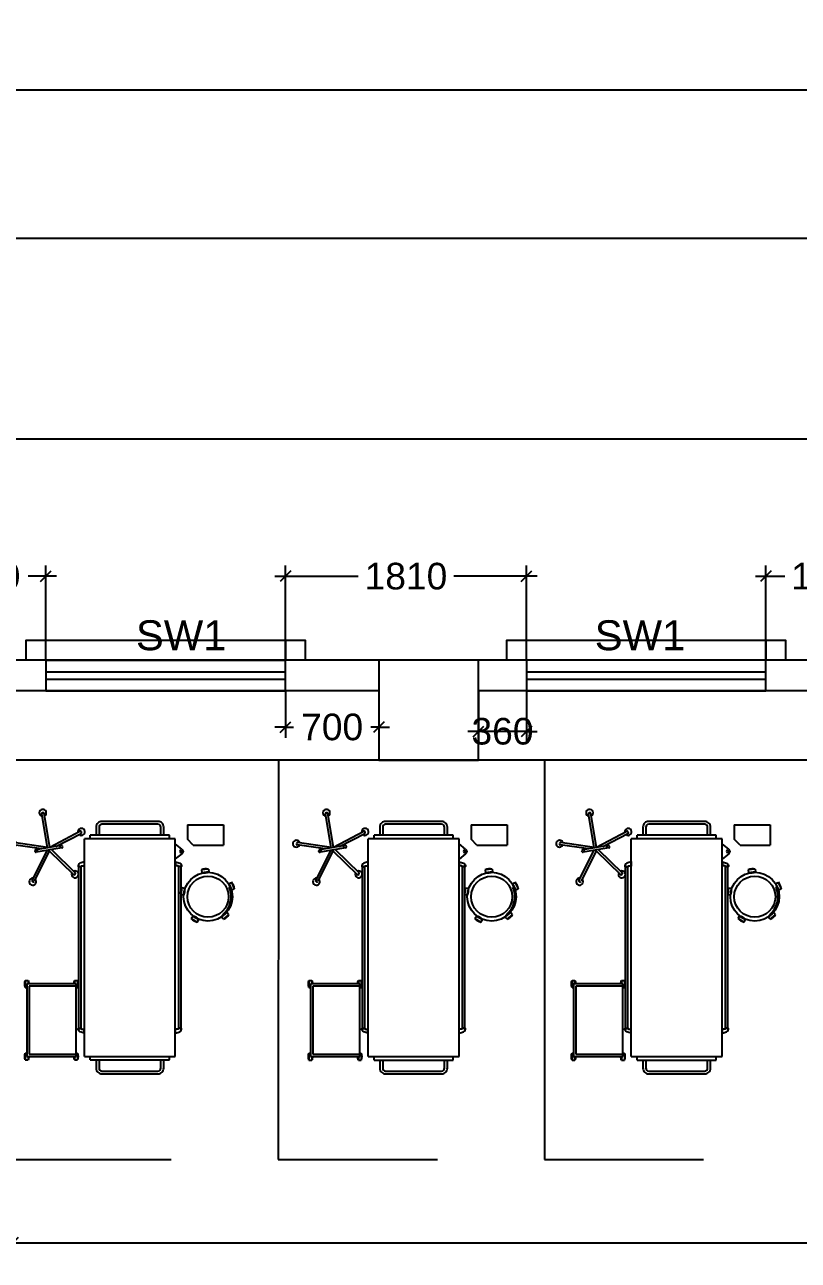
# Model space of a CAD drawing. Extents: x 7897917 to 8423973, y -6487334 to -6173396.
# Drawn here: x 8001188 to 8007001, y -6341522 to -6332241 of the extents above; entities that cross this region are included whole.
import ezdxf
from ezdxf.enums import TextEntityAlignment as Align

# ---------------------------------------------------------------- set-up
doc = ezdxf.new("R2010")
doc.units = 0
doc.header["$LTSCALE"] = 600
doc.header["$MEASUREMENT"] = 0
doc.header["$PDMODE"] = 35
doc.layers.get('0').update_dxf_attribs({"linetype": 'CONTINUOUS'})
doc.layers.get('Defpoints').update_dxf_attribs({"linetype": 'CONTINUOUS'})
for name, color, linetype in [('Beds', 33, 'CONTINUOUS'), ('chajja', 7, 'CONTINUOUS'), ('DIM', 8, 'CONTINUOUS'), ('DIM-TEXT', 8, 'CONTINUOUS'), ('Ele Proje.', 7, 'CONTINUOUS'), ('furniture', 33, 'CONTINUOUS'), ('joinery', 7, 'CONTINUOUS'), ('LA-column', 3, 'CONTINUOUS'), ('LOADING', 140, 'CONTINUOUS'), ('PARTI', 21, 'CONTINUOUS'), ('Walls', 7, 'CONTINUOUS'), ('WIN', 151, 'CONTINUOUS'), ('Working Dim', 5, 'CONTINUOUS')]:
    doc.layers.add(name, color=color, linetype=linetype)
doc.styles.add('ari', font='arial.ttf')
doc.styles.add('RT', font='romant.shx')
doc.styles.get("Standard").update_dxf_attribs({"font": 'romans.shx'})
doc.linetypes.add('ZIGZAG', pattern='A,0.0001,-0.2,[131,ltypeshp.shx,S=0.2,R=0,X=-0.2,Y=0],-0.4,[131,ltypeshp.shx,S=0.2,R=180,X=0.2,Y=0],-0.2', length=0.8001)
doc.dimstyles.new('int. dim', dxfattribs={"dimtxt": 450, "dimasz": 80, "dimexe": 80, "dimexo": 0, "dimgap": 70, "dimtad": 0, "dimdec": 0, "dimzin": 12, "dimdsep": 46, "dimtxsty": 'ari', "dimblk": 'OBLIQUE', "dimcen": 2, "dimdle": 80, "dimclrd": 256, "dimclre": 256, "dimclrt": 6, "dimadec": 0, "dimazin": 0, "dimtfac": 1, "dimtdec": 0, "dimtix": 1, "dimtmove": 2, "dimatfit": 3, "dimfxl": 1, "dimtolj": 1, "dimtzin": 0, "dimlwd": -1, "dimlwe": -1, "dimarcsym": 0})
doc.dimstyles.new('STANDARD$0', dxfattribs={"dimscale": 0, "dimtxt": 150, "dimasz": 125, "dimexe": 0.75, "dimexo": 1, "dimgap": 25, "dimtad": 1, "dimdec": 0, "dimdsep": 46, "dimtxsty": 'Standard', "dimblk1": 'DOT', "dimblk2": 'DOT', "dimsah": 1, "dimcen": 2.5, "dimclrd": 1, "dimclre": 1, "dimclrt": 3, "dimadec": 0, "dimazin": 0, "dimtfac": 1, "dimtdec": 0, "dimtmove": 0, "dimatfit": 3, "dimldrblk": 'DOT', "dimfxl": 1, "dimtolj": 1, "dimtzin": 0, "dimarcsym": 0})
doc.dimstyles.new('TEXT', dxfattribs={"dimscale": 0, "dimtxt": 600, "dimasz": 300, "dimexe": 300, "dimexo": 30, "dimgap": 50, "dimtad": 0, "dimdec": 0, "dimzin": 0, "dimdsep": 46, "dimtxsty": 'RT', "dimblk": 'OBLIQUE', "dimcen": 0.09, "dimdle": 300, "dimclrd": 256, "dimclre": 256, "dimclrt": 170, "dimadec": 0, "dimazin": 0, "dimtfac": 1, "dimtdec": 0, "dimtofl": 0, "dimtmove": 2, "dimatfit": 3, "dimfxl": 1, "dimfrac": 2, "dimtolj": 1, "dimtzin": 0, "dimlwd": -1, "dimlwe": -1, "dimarcsym": 0})

# ---------------------------------------------------------------- blocks, each defined once
blk = doc.blocks.new('_Oblique')
at = {"color": 0, "linetype": 'ByBlock', "lineweight": -2}
blk.add_line((-0.5, -0.5), (0.5, 0.5), dxfattribs=at)
blk = doc.blocks.new('*D231')
at = {"layer": 'Defpoints', "color": 0, "transparency": 16777216}
for p in [(8038813.9, -6333844.6), (8038813.9, -6337015.5), (7997754, -6337165.3)]:
    blk.add_point(p, dxfattribs=at)
at = {"layer": 'DIM', "color": 8, "transparency": 16777216}
for p, q in [((7997754, -6337165.3), (7997754, -6333544.6)), ((8038813.9, -6337015.5), (8038813.9, -6333544.6)), ((7997454, -6333844.6), (8016576, -6333844.6)), ((8039113.9, -6333844.6), (8019991.9, -6333844.6))]:
    blk.add_line(p, q, dxfattribs=at)
at = {"layer": 'DIM', "color": 8, "transparency": 16777216, "xscale": 300, "yscale": 300, "zscale": 300, "rotation": 180}
blk.add_blockref('_Oblique', (7997754, -6333844.6), dxfattribs=at)
at = {"layer": 'DIM', "color": 8, "transparency": 16777216, "xscale": 300, "yscale": 300, "zscale": 300}
blk.add_blockref('_Oblique', (8038813.9, -6333844.6), dxfattribs=at)
at = {"layer": 'DIM', "color": 7, "transparency": 16777216, "insert": (8018284, -6333844.6), "char_height": 750, "attachment_point": 5, "style": 'ari'}
blk.add_mtext('\\A1;41.06m', dxfattribs=at)
blk = doc.blocks.new('*D247')
at = {"layer": 'Defpoints', "color": 0, "transparency": 16777216}
for p in [(8038813.9, -6332733.4), (7918773.9, -6337015.4, 5.1), (8038813.9, -6337015.4, -42.2)]:
    blk.add_point(p, dxfattribs=at)
at = {"layer": 'DIM', "color": 8, "transparency": 16777216}
for p, q in [((7918773.9, -6337015.4), (7918773.9, -6332433.4)), ((8038813.9, -6337015.4), (8038813.9, -6332433.4)), ((7918473.9, -6332733.4), (7976845, -6332733.4)), ((8039113.9, -6332733.4), (7980742.8, -6332733.4))]:
    blk.add_line(p, q, dxfattribs=at)
at = {"layer": 'DIM', "color": 8, "transparency": 16777216, "xscale": 300, "yscale": 300, "zscale": 300, "rotation": 180}
blk.add_blockref('_Oblique', (7918773.9, -6332733.4), dxfattribs=at)
at = {"layer": 'DIM', "color": 8, "transparency": 16777216, "xscale": 300, "yscale": 300, "zscale": 300}
blk.add_blockref('_Oblique', (8038813.9, -6332733.4), dxfattribs=at)
at = {"layer": 'DIM', "color": 7, "transparency": 16777216, "insert": (7978793.9, -6332733.4), "char_height": 750, "attachment_point": 5, "style": 'ari'}
blk.add_mtext('\\A1;120.04m', dxfattribs=at)
blk = doc.blocks.new('*D338')
at = {"layer": 'Defpoints', "color": 0, "transparency": 16777216}
for p in [(8007757.9, -6336384.5), (8006757.9, -6337015.4, 50), (8007757.9, -6337015.4, -14.8)]:
    blk.add_point(p, dxfattribs=at)
at = {"layer": 'Working Dim', "transparency": 16777216}
for p, q in [((8006757.9, -6337015.4), (8006757.9, -6336304.5)), ((8007757.9, -6337015.4), (8007757.9, -6336304.5)), ((8006677.9, -6336384.5), (8006899, -6336384.5)), ((8007837.9, -6336384.5), (8007616.8, -6336384.5))]:
    blk.add_line(p, q, dxfattribs=at)
at = {"layer": 'Working Dim', "transparency": 16777216, "xscale": 80, "yscale": 80, "zscale": 80, "rotation": 180}
blk.add_blockref('_Oblique', (8006757.9, -6336384.5), dxfattribs=at)
at = {"layer": 'Working Dim', "transparency": 16777216, "xscale": 80, "yscale": 80, "zscale": 80}
blk.add_blockref('_Oblique', (8007757.9, -6336384.5), dxfattribs=at)
at = {"layer": 'Working Dim', "color": 6, "transparency": 16777216, "insert": (8007257.9, -6336384.5), "char_height": 200, "attachment_point": 5, "style": 'ari'}
blk.add_mtext('\\A1;1000', dxfattribs=at)
blk = doc.blocks.new('*D339')
at = {"layer": 'Defpoints', "color": 0, "transparency": 16777216}
for p in [(8003147.6, -6336384.5), (8003147.6, -6337015.8, 38.2), (8004957.9, -6337015.4, 50)]:
    blk.add_point(p, dxfattribs=at)
at = {"layer": 'Working Dim', "transparency": 16777216}
for p, q in [((8003147.6, -6337015.8), (8003147.6, -6336304.5)), ((8004957.9, -6337015.4), (8004957.9, -6336304.5)), ((8003067.6, -6336384.5), (8003693.9, -6336384.5)), ((8005037.9, -6336384.5), (8004411.6, -6336384.5))]:
    blk.add_line(p, q, dxfattribs=at)
at = {"layer": 'Working Dim', "transparency": 16777216, "xscale": 80, "yscale": 80, "zscale": 80, "rotation": 180}
blk.add_blockref('_Oblique', (8003147.6, -6336384.5), dxfattribs=at)
at = {"layer": 'Working Dim', "transparency": 16777216, "xscale": 80, "yscale": 80, "zscale": 80}
blk.add_blockref('_Oblique', (8004957.9, -6336384.5), dxfattribs=at)
at = {"layer": 'Working Dim', "color": 6, "transparency": 16777216, "insert": (8004052.7, -6336384.5), "char_height": 200, "attachment_point": 5, "style": 'ari'}
blk.add_mtext('\\A1;1810', dxfattribs=at)
blk = doc.blocks.new('*D340')
at = {"layer": 'Defpoints', "color": 0, "transparency": 16777216}
for p in [(8001347.6, -6336384.5), (8000498.1, -6337015.8, -14.8), (8001347.6, -6337015.4, 38.2)]:
    blk.add_point(p, dxfattribs=at)
at = {"layer": 'Working Dim', "transparency": 16777216}
for p, q in [((8000498.1, -6337015.8), (8000498.1, -6336304.5)), ((8001347.6, -6337015.4), (8001347.6, -6336304.5)), ((8000418.1, -6336384.5), (8000632.1, -6336384.5)), ((8001427.6, -6336384.5), (8001213.6, -6336384.5))]:
    blk.add_line(p, q, dxfattribs=at)
at = {"layer": 'Working Dim', "transparency": 16777216, "xscale": 80, "yscale": 80, "zscale": 80, "rotation": 180}
blk.add_blockref('_Oblique', (8000498.1, -6336384.5), dxfattribs=at)
at = {"layer": 'Working Dim', "transparency": 16777216, "xscale": 80, "yscale": 80, "zscale": 80}
blk.add_blockref('_Oblique', (8001347.6, -6336384.5), dxfattribs=at)
at = {"layer": 'Working Dim', "color": 6, "transparency": 16777216, "insert": (8000922.8, -6336384.5), "char_height": 200, "attachment_point": 5, "style": 'ari'}
blk.add_mtext('\\A1;850', dxfattribs=at)
blk = doc.blocks.new('*D371')
at = {"layer": 'Defpoints', "color": 0, "transparency": 16777216}
for p in [(8004598.1, -6337245.5, 59.1), (8004957.9, -6337245.4, 60), (8004598.1, -6337549.5)]:
    blk.add_point(p, dxfattribs=at)
at = {"layer": 'Working Dim', "transparency": 16777216}
for p, q in [((8004598.1, -6337245.5), (8004598.1, -6337629.5)), ((8004957.9, -6337245.4), (8004957.9, -6337629.5)), ((8004598.1, -6337549.5), (8004518.1, -6337549.5)), ((8004957.9, -6337549.5), (8004598.1, -6337549.5)), ((8004957.9, -6337549.5), (8005037.9, -6337549.5))]:
    blk.add_line(p, q, dxfattribs=at)
at = {"layer": 'Working Dim', "transparency": 16777216, "xscale": 80, "yscale": 80, "zscale": 80}
blk.add_blockref('_Oblique', (8004598.1, -6337549.5), dxfattribs=at)
at = {"layer": 'Working Dim', "transparency": 16777216, "xscale": 80, "yscale": 80, "zscale": 80, "rotation": 180}
blk.add_blockref('_Oblique', (8004957.9, -6337549.5), dxfattribs=at)
at = {"layer": 'Working Dim', "color": 6, "transparency": 16777216, "insert": (8004778, -6337549.5), "char_height": 200, "attachment_point": 5, "style": 'ari'}
blk.add_mtext('\\A1;360', dxfattribs=at)
blk = doc.blocks.new('*D372')
at = {"layer": 'Defpoints', "color": 0, "transparency": 16777216}
for p in [(8003148.1, -6337245.4, 48.2), (8003848.1, -6337245.5, 57.1), (8003148.1, -6337517.3)]:
    blk.add_point(p, dxfattribs=at)
at = {"layer": 'Working Dim', "transparency": 16777216}
for p, q in [((8003148.1, -6337245.4), (8003148.1, -6337597.3)), ((8003848.1, -6337245.5), (8003848.1, -6337597.3)), ((8003148.1, -6337517.3), (8003068.1, -6337517.3)), ((8003148.1, -6337517.3), (8003208.3, -6337517.3)), ((8003848.1, -6337517.3), (8003787.9, -6337517.3)), ((8003848.1, -6337517.3), (8003928.1, -6337517.3))]:
    blk.add_line(p, q, dxfattribs=at)
at = {"layer": 'Working Dim', "transparency": 16777216, "xscale": 80, "yscale": 80, "zscale": 80}
blk.add_blockref('_Oblique', (8003148.1, -6337517.3), dxfattribs=at)
at = {"layer": 'Working Dim', "transparency": 16777216, "xscale": 80, "yscale": 80, "zscale": 80, "rotation": 180}
blk.add_blockref('_Oblique', (8003848.1, -6337517.3), dxfattribs=at)
at = {"layer": 'Working Dim', "color": 6, "transparency": 16777216, "insert": (8003498.1, -6337517.3), "char_height": 200, "attachment_point": 5, "style": 'ari'}
blk.add_mtext('\\A1;700', dxfattribs=at)
blk = doc.blocks.new('*D1459')
at = {"layer": 'Defpoints', "color": 0, "linetype": 'Continuous', "transparency": 16777216}
for p in [(8038813.9, -6335351), (7997754.3, -6337085.4, -0.1), (8038813.9, -6337015.5, -14.3)]:
    blk.add_point(p, dxfattribs=at)
at = {"layer": 'DIM-TEXT', "transparency": 16777216}
for p, q in [((7997754.3, -6337085.4), (7997754.3, -6335051)), ((8038813.9, -6337015.5), (8038813.9, -6335051)), ((7997454.3, -6335351), (8012036.3, -6335351)), ((8039113.9, -6335351), (8024532, -6335351))]:
    blk.add_line(p, q, dxfattribs=at)
at = {"layer": 'DIM-TEXT', "linetype": 'Continuous', "transparency": 16777216, "xscale": 300, "yscale": 300, "zscale": 300, "rotation": 180}
blk.add_blockref('_Oblique', (7997754.3, -6335351), dxfattribs=at)
at = {"layer": 'DIM-TEXT', "linetype": 'Continuous', "transparency": 16777216, "xscale": 300, "yscale": 300, "zscale": 300}
blk.add_blockref('_Oblique', (8038813.9, -6335351), dxfattribs=at)
at = {"layer": 'DIM-TEXT', "color": 170, "linetype": 'Continuous', "transparency": 16777216, "insert": (8018284.1, -6335351), "char_height": 750, "attachment_point": 5, "style": 'ari'}
blk.add_mtext('\\A1;{\\H1.067x;S.I.C.U WARD (20 Beds)}', dxfattribs=at)
blk = doc.blocks.new('*D1732')
at = {"layer": 'Defpoints', "color": 0, "transparency": 16777216}
for p in [(8003148.1, -6337245.4, 48.2), (8003848.1, -6337245.5, 57.1), (8003148.1, -6337517.3)]:
    blk.add_point(p, dxfattribs=at)
at = {"layer": 'Working Dim', "transparency": 16777216}
for p, q in [((8003148.1, -6337245.4), (8003148.1, -6337597.3)), ((8003848.1, -6337245.5), (8003848.1, -6337597.3)), ((8003148.1, -6337517.3), (8003068.1, -6337517.3)), ((8003148.1, -6337517.3), (8003208.3, -6337517.3)), ((8003848.1, -6337517.3), (8003787.9, -6337517.3)), ((8003848.1, -6337517.3), (8003928.1, -6337517.3))]:
    blk.add_line(p, q, dxfattribs=at)
at = {"layer": 'Working Dim', "transparency": 16777216, "xscale": 80, "yscale": 80, "zscale": 80}
blk.add_blockref('_Oblique', (8003148.1, -6337517.3), dxfattribs=at)
at = {"layer": 'Working Dim', "transparency": 16777216, "xscale": 80, "yscale": 80, "zscale": 80, "rotation": 180}
blk.add_blockref('_Oblique', (8003848.1, -6337517.3), dxfattribs=at)
at = {"layer": 'Working Dim', "color": 6, "transparency": 16777216, "insert": (8003498.1, -6337517.3), "char_height": 200, "attachment_point": 5, "style": 'ari'}
blk.add_mtext('\\A1;700', dxfattribs=at)
blk = doc.blocks.new('HF12177-P')
for p, q in [((-0.02, -0.007), (-0.189, 0.225)), ((0, 0), (-0.172, 0.237)), ((0, 0), (0.172, 0.237)), ((0.02, -0.007), (0.189, 0.225)), ((-0.063, -0.027), (-0.295, -0.102)), ((-0.01, -0.031), (-0.289, -0.121)), ((-0.12, -0.015), (-0.12, -0.019)), ((-0.112, -0.007), (0.112, -0.007)), ((-0.112, -0.027), (0.112, -0.027)), ((-0.1, -0.007), (-0.1, -0.027)), ((-0.01, -0.031), (-0.01, -0.324)), ((0.01, -0.031), (0.01, -0.324)), ((0.01, -0.031), (0.289, -0.121)), ((0.063, -0.027), (0.295, -0.102)), ((0.1, -0.007), (0.1, -0.027)), ((0.12, -0.015), (0.12, -0.019))]:
    blk.add_line(p, q)
for centre, radius, start, end in [((-0.185, 0.238), 0.03, 325.4712, 286.5288), ((-0.182, 0.23), 0.008, 126.3733, 216), ((0, -0.017), 0.315, 125.6267, 126.3733), ((-0.179, 0.233), 0.008, 36, 125.6267), ((0.185, 0.238), 0.03, 253.4712, 214.5288), ((0.179, 0.233), 0.008, 54.3733, 144), ((0, -0.017), 0.315, 53.6267, 54.3733), ((0.182, 0.23), 0.008, 324, 53.6267), ((-0.3, -0.114), 0.03, 37.4712, 358.5288), ((-0.293, -0.11), 0.008, 108, 197.6267), ((-0.112, -0.015), 0.008, 90, 180), ((-0.112, -0.019), 0.008, 180, 270), ((0.112, -0.015), 0.008, 0, 90), ((0.112, -0.019), 0.008, 270, 0), ((0.3, -0.114), 0.03, 181.4712, 142.5288), ((0.293, -0.11), 0.008, 342.3733, 72), ((0, -0.017), 0.315, 197.6267, 198.3733), ((-0.291, -0.114), 0.008, 198.3733, 288), ((0.291, -0.114), 0.008, 252, 341.6267), ((0, -0.017), 0.315, 341.6267, 342.3733), ((0, -0.332), 0.03, 109.4712, 70.5288), ((-0.002, -0.324), 0.008, 180, 269.6267), ((0, -0.017), 0.315, 269.6267, 270.3733), ((0.002, -0.324), 0.008, 270.3733, 0)]:
    blk.add_arc(centre, radius, start, end)
blk = doc.blocks.new('HF10037A-P')
for p, q in [((-0.03, 0.413), (-0.03, 0.388)), ((0.03, 0.413), (-0.03, 0.413)), ((0.03, 0.388), (-0.03, 0.388)), ((0.03, 0.413), (0.03, 0.388)), ((-0.216, 0.279), (-0.23, 0.221)), ((-0.23, 0.221), (-0.206, 0.215)), ((-0.216, 0.279), (-0.192, 0.273)), ((-0.192, 0.273), (-0.206, 0.215)), ((0.191, 0.27), (0.215, 0.277)), ((0.191, 0.27), (0.209, 0.212)), ((0.191, 0.237), (0.2, 0.24)), ((0.209, 0.212), (0.233, 0.22)), ((0.215, 0.277), (0.233, 0.22)), ((-0.164, 0.006), (-0.149, 0.026)), ((-0.164, 0.006), (-0.116, -0.03)), ((-0.149, 0.026), (-0.101, -0.01)), ((0.096, -0.011), (0.146, 0.023)), ((0.111, 0.011), (0.116, 0.003)), ((0.111, -0.031), (0.16, 0.003)), ((0.16, 0.003), (0.146, 0.023)), ((-0.116, -0.03), (-0.101, -0.01)), ((0.111, -0.031), (0.096, -0.011))]:
    blk.add_line(p, q)
for radius in [0.21, 0.177]:
    blk.add_circle((0, 0.177), radius)
for centre, radius, start, end in [((0, 0.325), 0.0925, 71.0754, 108.9246), ((0, 0.475), 0.0925, 251.0754, 288.9246), ((-0.138, 0.229), 0.0925, 147.3419, 185.1912), ((-0.284, 0.265), 0.0925, 327.3419, 5.1912), ((0, 0.177), 0.2, 303.6037, 17.3657), ((0.284, 0.268), 0.0925, 178.8412, 216.6904), ((0.141, 0.222), 0.0925, 358.8412, 36.6904), ((-0.087, 0.058), 0.0925, 214.1875, 252.0368), ((-0.177, -0.062), 0.0925, 34.1875, 72.0368), ((0.171, -0.066), 0.0925, 105.5121, 143.3614), ((0.086, 0.058), 0.0925, 285.5121, 323.3614)]:
    blk.add_arc(centre, radius, start, end)
blk = doc.blocks.new('ME17678-P')
at = {"layer": 'furniture', "color": 21}
for p, q in [((-0.05, 0.175), (0.26, 0.175)), ((-0.05, 0.175), (-0.05, 0.05)), ((0.26, 0.175), (0.26, 0)), ((0, 0), (-0.05, 0.05)), ((0, 0), (0.26, 0))]:
    blk.add_line(p, q, dxfattribs=at)
blk = doc.blocks.new('A$C6969112B')
at = {"layer": 'furniture', "color": 8}
for p, q in [((477.6, 1766.3), (1159.9, 1766.3)), ((477.6, 130.9), (477.6, 1766.3)), ((521.2, 1792.5), (1116.3, 1792.5)), ((521.2, 1766.3), (521.2, 1792.5)), ((1116.3, 1766.3), (1116.3, 1792.5)), ((1159.9, 130.9), (1159.9, 1766.3)), ((428.3, 1689), (477.6, 1728.6)), ((428.3, 1654.1), (477.6, 1614.5)), ((476, 1595), (476, 1560.9)), ((1161.6, 1595), (1161.6, 1560.9)), ((432.3, 1559.1), (432.3, 1556.9)), ((433.9, 342.6), (433.9, 1556.9)), ((451.4, 342.6), (451.4, 1556.9)), ((453, 1559.1), (453, 1556.9)), ((1184.5, 1559.1), (1184.5, 1556.9)), ((1186.1, 342.6), (1186.1, 1556.9)), ((1203.6, 342.6), (1203.6, 1556.9)), ((1205.2, 1559.1), (1205.2, 1556.9)), ((1234.1, 702.5), (1212.3, 702.5)), ((1212.3, 702.5), (1212.3, 650.2)), ((1223.2, 650.2), (1212.3, 650.2)), ((1223.2, 130.9), (1223.2, 676.4)), ((1223.2, 676.4), (1594.1, 676.4)), ((1223.2, 658.9), (1576.7, 658.9)), ((1234.1, 702.5), (1234.1, 676.4)), ((1576.7, 658.9), (1576.7, 148.4)), ((1605, 702.5), (1583.2, 702.5)), ((1583.2, 702.5), (1583.2, 676.4)), ((1594.1, 676.4), (1594.1, 130.9)), ((1605, 650.2), (1594.1, 650.2)), ((1605, 702.5), (1605, 650.2)), ((432.3, 340.4), (432.3, 342.6)), ((453, 340.4), (453, 342.6)), ((476, 304.5), (476, 338.6)), ((1161.6, 304.5), (1161.6, 338.6)), ((1184.5, 340.4), (1184.5, 342.6)), ((1205.2, 340.4), (1205.2, 342.6)), ((1159.9, 130.9), (477.6, 130.9)), ((521.2, 104.7), (521.2, 130.9)), ((1116.3, 104.7), (521.2, 104.7)), ((1116.3, 104.7), (1116.3, 130.9)), ((1223.2, 157.1), (1212.3, 157.1)), ((1212.3, 157.1), (1212.3, 104.7)), ((1234.1, 104.7), (1212.3, 104.7)), ((1576.7, 148.4), (1223.2, 148.4)), ((1594.1, 130.9), (1223.2, 130.9)), ((1234.1, 130.9), (1234.1, 104.7)), ((1583.2, 130.9), (1583.2, 104.7)), ((1605, 104.7), (1583.2, 104.7)), ((1605, 157.1), (1594.1, 157.1)), ((1605, 157.1), (1605, 104.7))]:
    blk.add_line(p, q, dxfattribs=at)
for points in [[(564.9, 1792.5), (564.9, 1853.6, -0.414214), (608.5, 1897.3), (1029, 1897.3, -0.414214), (1072.7, 1853.6), (1072.7, 1792.5)], [(586.7, 1792.5), (586.7, 1853.6, -0.414214), (608.5, 1875.4), (1029, 1875.4, -0.414214), (1050.8, 1853.6), (1050.8, 1792.5)], [(476, 1592.7), (451.4, 1585, 0.318781), (430, 1563.1), (430, 1559.1), (455.4, 1559.1), (455.4, 1563.1), (476, 1563.1)], [(1161.6, 1592.7), (1186.1, 1585, -0.318781), (1207.6, 1563.1), (1207.6, 1559.1), (1182.1, 1559.1), (1182.1, 1563.1), (1161.6, 1563.1)], [(476, 306.8), (451.4, 314.4, -0.318781), (430, 336.4), (430, 340.4), (455.4, 340.4), (455.4, 336.4), (476, 336.4)], [(1161.6, 306.8), (1186.1, 314.4, 0.318781), (1207.6, 336.4), (1207.6, 340.4), (1182.1, 340.4), (1182.1, 336.4), (1161.6, 336.4)], [(1072.7, 104.7), (1072.7, 43.6, -0.414214), (1029, 0), (608.5, 0, -0.414214), (564.9, 43.6), (564.9, 104.7)], [(1050.8, 104.7), (1050.8, 43.6, -0.414214), (1029, 21.8), (608.5, 21.8, -0.414214), (586.7, 43.6), (586.7, 104.7)]]:
    blk.add_lwpolyline(points, format="xyb", dxfattribs=at)
for points in [[(476, 1595), (477.6, 1595)], [(1161.6, 1595), (1159.9, 1595)], [(432.3, 1556.9), (453, 1556.9)], [(476, 1560.9), (477.6, 1560.9)], [(1161.6, 1560.9), (1159.9, 1560.9)], [(1205.2, 1556.9), (1184.5, 1556.9)], [(432.3, 342.6), (453, 342.6)], [(476, 338.6), (477.6, 338.6)], [(476, 304.5), (477.6, 304.5)], [(1161.6, 338.6), (1159.9, 338.6)], [(1161.6, 304.5), (1159.9, 304.5)], [(1205.2, 342.6), (1184.5, 342.6)]]:
    blk.add_lwpolyline(points, dxfattribs=at)
blk.add_circle((435.1, 1671.6), 9.27, dxfattribs=at)
for centre, radius, start, end in [((440.7, 1671.6), 21.4, 125.42703, 234.57297), ((1288.7, 676.4), 80.7, 161.07536, 198.92464), ((1157.8, 676.4), 80.7, 0, 18.92464), ((1659.6, 676.4), 80.7, 161.07536, 180), ((1528.7, 676.4), 80.7, 341.07536, 18.92464), ((1288.7, 130.9), 80.7, 161.07536, 198.92464), ((1157.8, 130.9), 80.7, 341.07536, 0), ((1659.6, 130.9), 80.7, 180, 198.92464), ((1528.7, 130.9), 80.7, 341.07536, 18.92464)]:
    blk.add_arc(centre, radius, start, end, dxfattribs=at)
at = {"layer": 'LOADING', "color": 8, "yscale": 872.7299101983663, "zscale": 872.7299101979671}
for name, p, xscale, rotation in [('HF12177-P', (1424.7, 1676), -872.7299101979006, 170.2976301882088), ('HF10037A-P', (215.1, 1178), -872.7299102004868, 353.6512974186875)]:
    blk.add_blockref(name, p, dxfattribs=dict(at, xscale=xscale, rotation=rotation))
at = {"layer": 'LOADING', "color": 8, "xscale": -872.7299101983663, "yscale": 872.7299101983663, "zscale": 872.7299101979671}
blk.add_blockref('ME17678-P', (343.2, 1718.8), dxfattribs=at)
blk = doc.blocks.new('*D1747')
at = {"layer": 'Defpoints', "color": 0, "transparency": 16777216}
for p in [(8001098.8, -6340995.4), (8001098.8, -6341390.9), (8025328.8, -6341423.4)]:
    blk.add_point(p, dxfattribs=at)
at = {"layer": 'Working Dim', "transparency": 16777216}
for p, q in [((8001098.8, -6340995.4), (8001098.8, -6341470.9)), ((8025328.8, -6341423.4), (8025328.8, -6341310.9)), ((8001018.8, -6341390.9), (8012766.1, -6341390.9)), ((8025408.8, -6341390.9), (8013661.5, -6341390.9))]:
    blk.add_line(p, q, dxfattribs=at)
at = {"layer": 'Working Dim', "transparency": 16777216, "xscale": 80, "yscale": 80, "zscale": 80, "rotation": 180}
blk.add_blockref('_Oblique', (8001098.8, -6341390.9), dxfattribs=at)
at = {"layer": 'Working Dim', "transparency": 16777216, "xscale": 80, "yscale": 80, "zscale": 80}
blk.add_blockref('_Oblique', (8025328.8, -6341390.9), dxfattribs=at)
at = {"layer": 'Working Dim', "color": 6, "transparency": 16777216, "insert": (8013213.8, -6341390.9), "char_height": 200, "attachment_point": 5, "style": 'ari'}
blk.add_mtext('\\A1;24230', dxfattribs=at)

msp = doc.modelspace()

# ---------------------------------------------------------------- linework, layer by layer
at = {"layer": 'Beds', "linetype": 'ZIGZAG', "ltscale": 0.6}
for p, q in [((8003094.689, -6337765.474), (8003093.689, -6340765.426)), ((8005093.689, -6337765.474), (8005093.689, -6340765.425)), ((8001093.784, -6340765.373), (8002288.781, -6340765.373)), ((8003093.689, -6340765.426), (8004288.686, -6340765.426)), ((8005093.689, -6340765.425), (8006288.686, -6340765.425))]:
    msp.add_line(p, q, dxfattribs=at)
at = {"layer": 'chajja', "color": 8}
for p, q in [((8003147.356, -6336865.834), (8001347.356, -6336865.834)), ((8006757.608, -6336865.834), (8004957.608, -6336865.834))]:
    msp.add_line(p, q, dxfattribs=at)
at = {"layer": 'Ele Proje.'}
for points in [[(8001347.356, -6337015.834), (8001347.356, -6336865.834), (8001197.356, -6336865.834), (8001197.356, -6337015.834)], [(8003297.356, -6337015.834), (8003297.356, -6336865.834), (8003147.356, -6336865.834), (8003147.356, -6337015.834)], [(8004957.608, -6337015.834), (8004957.608, -6336865.834), (8004807.608, -6336865.834), (8004807.608, -6337015.834)], [(8006907.608, -6337015.834), (8006907.608, -6336865.834), (8006757.608, -6336865.834), (8006757.608, -6337015.834)]]:
    msp.add_lwpolyline(points, dxfattribs=at)
at = {"layer": 'LA-column', "color": 2, "elevation": 1.031}
msp.add_lwpolyline([(8003847.872, -6337765.45), (8004597.872, -6337765.45), (8004597.872, -6337015.45), (8003847.872, -6337015.45)], close=True, dxfattribs=at)
at = {"layer": 'PARTI'}
msp.add_line((8025329.045, -6337765.45), (8000628.806, -6337765.45, 1.031), dxfattribs=at)
at = {"layer": 'Walls'}
for p, q in [((8027923.605, -6337015.883), (7993723.695, -6337015.32)), ((8003847.872, -6337245.486), (7998203.518, -6337245.393)), ((8009941.872, -6337245.587), (8004597.872, -6337245.499))]:
    msp.add_line(p, q, dxfattribs=at)
at = {"layer": 'WIN', "linetype": 'Continuous'}
for p, q in [((8001347.356, -6337101.285), (8003147.356, -6337101.285)), ((8004957.608, -6337100.955), (8006757.608, -6337100.955))]:
    msp.add_line(p, q, dxfattribs=at)
for points in [[(8001347.356, -6337015.834), (8001347.356, -6337245.834), (8003147.356, -6337245.834), (8003147.356, -6337015.834)], [(8004957.608, -6337015.505), (8004957.608, -6337245.505), (8006757.608, -6337245.505), (8006757.608, -6337015.505)]]:
    msp.add_lwpolyline(points, close=True, dxfattribs=at)
for points in [[(8003147.356, -6337160.383), (8001347.356, -6337160.383)], [(8006757.608, -6337160.054), (8004957.608, -6337160.054)]]:
    msp.add_lwpolyline(points, dxfattribs=at)

# ---------------------------------------------------------------- block references
at = {"layer": 'Beds', "xscale": -1}
for p in [(8002797.384, -6340122.408), (8004928.98, -6340122.461), (8006905.918, -6340122.461)]:
    msp.add_blockref('A$C6969112B', p, dxfattribs=at)

# ---------------------------------------------------------------- texts
at = {"layer": 'joinery', "style": 'ari'}
for p in [(8002364.093, -6336939.765), (8005811.445, -6336939.765)]:
    msp.add_text('SW1', height=225, dxfattribs=at).set_placement(p, align=Align.CENTER)

# ---------------------------------------------------------------- dimensions: what is measured, and where the dimension line sits
at = {"layer": 'DIM'}
for base, p1, p2, picture, middle in [((8038813.926, -6332733.427), (7918773.907, -6337015.366, 5.131), (8038813.926, -6337015.366, -42.231), '*D247', (7978793.916, -6332733.427)), ((8038813.923, -6333844.636), (7997754.05, -6337165.318), (8038813.923, -6337015.516), '*D231', (8018283.986, -6333844.636))]:
    dim = msp.add_linear_dim(base=base, p1=p1, p2=p2, dimstyle='STANDARD$0', override={"dimscale": 1, "dimtxt": 750, "dimasz": 300, "dimexe": 300, "dimexo": 0, "dimgap": 1, "dimtad": 0, "dimdec": 2, "dimlfac": 0.001, "dimzin": 0, "dimpost": 'm', "dimtxsty": 'ari', "dimblk1": 'Oblique', "dimblk2": 'Oblique', "dimcen": 0, "dimdle": 300, "dimclrd": 8, "dimclre": 8, "dimclrt": 7, "dimadec": 2, "dimtdec": 2, "dimtmove": 2, "dimfxl": 0.75, "dimfrac": 1, "dimlwd": 65535, "dimlwe": 65535}, dxfattribs=at)
    dim.commit()
    dim.dimension.update_dxf_attribs({"geometry": picture, "text_midpoint": middle})
at = {"layer": 'DIM-TEXT', "linetype": 'Continuous'}
dim = msp.add_linear_dim(base=(8038813.922, -6335351.01, 14.331), p1=(7997754.32, -6337085.386, 14.273), p2=(8038813.922, -6337015.516), angle=180, text='{\\H1.067x;S.I.C.U WARD (20 Beds)}', dimstyle='TEXT', override={"dimscale": 1, "dimtxt": 750, "dimexo": 0, "dimtxsty": 'ari'}, dxfattribs=at)
dim.commit()
dim.dimension.update_dxf_attribs({"geometry": '*D1459', "text_midpoint": (8018284.121, -6335351.01, 14.331)})
at = {"layer": 'Working Dim'}
for base, p1, p2, picture, middle in [((8001347.624, -6336384.489, 14.83), (8000498.056, -6337015.837), (8001347.624, -6337015.408, 53.029), '*D340', (8000922.84, -6336384.489, 14.83)), ((8003147.624, -6336384.489, 14.83), (8004957.876, -6337015.42, 64.82), (8003147.624, -6337015.837, 53.029), '*D339', (8004052.75, -6336384.489, 14.83)), ((8007757.941, -6336384.489, 14.83), (8006757.876, -6337015.427, 64.82), (8007757.941, -6337015.42), '*D338', (8007257.909, -6336384.489, 14.83)), ((8003148.124, -6337517.26, 14.83), (8003848.139, -6337245.489, 71.892), (8003148.124, -6337245.414, 63.064), '*D372', (8003498.131, -6337517.26, 14.83)), ((8003148.124, -6337517.26, 14.83), (8003848.139, -6337245.489, 71.892), (8003148.124, -6337245.414, 63.064), '*D1732', (8003498.131, -6337517.26, 14.83)), ((8004598.139, -6337549.465, 14.83), (8004957.876, -6337245.42, 74.855), (8004598.139, -6337245.501, 73.894), '*D371', (8004778.008, -6337549.465, 14.83)), ((8001098.784, -6341390.928), (8025328.778, -6341423.4), (8001098.784, -6340995.415), '*D1747', (8013213.781, -6341390.928))]:
    dim = msp.add_linear_dim(base=base, p1=p1, p2=p2, angle=180, dimstyle='int. dim', override={"dimtxt": 200}, dxfattribs=at)
    dim.commit()
    dim.dimension.update_dxf_attribs({"geometry": picture, "text_midpoint": middle})

doc.saveas('drawing.dxf')
